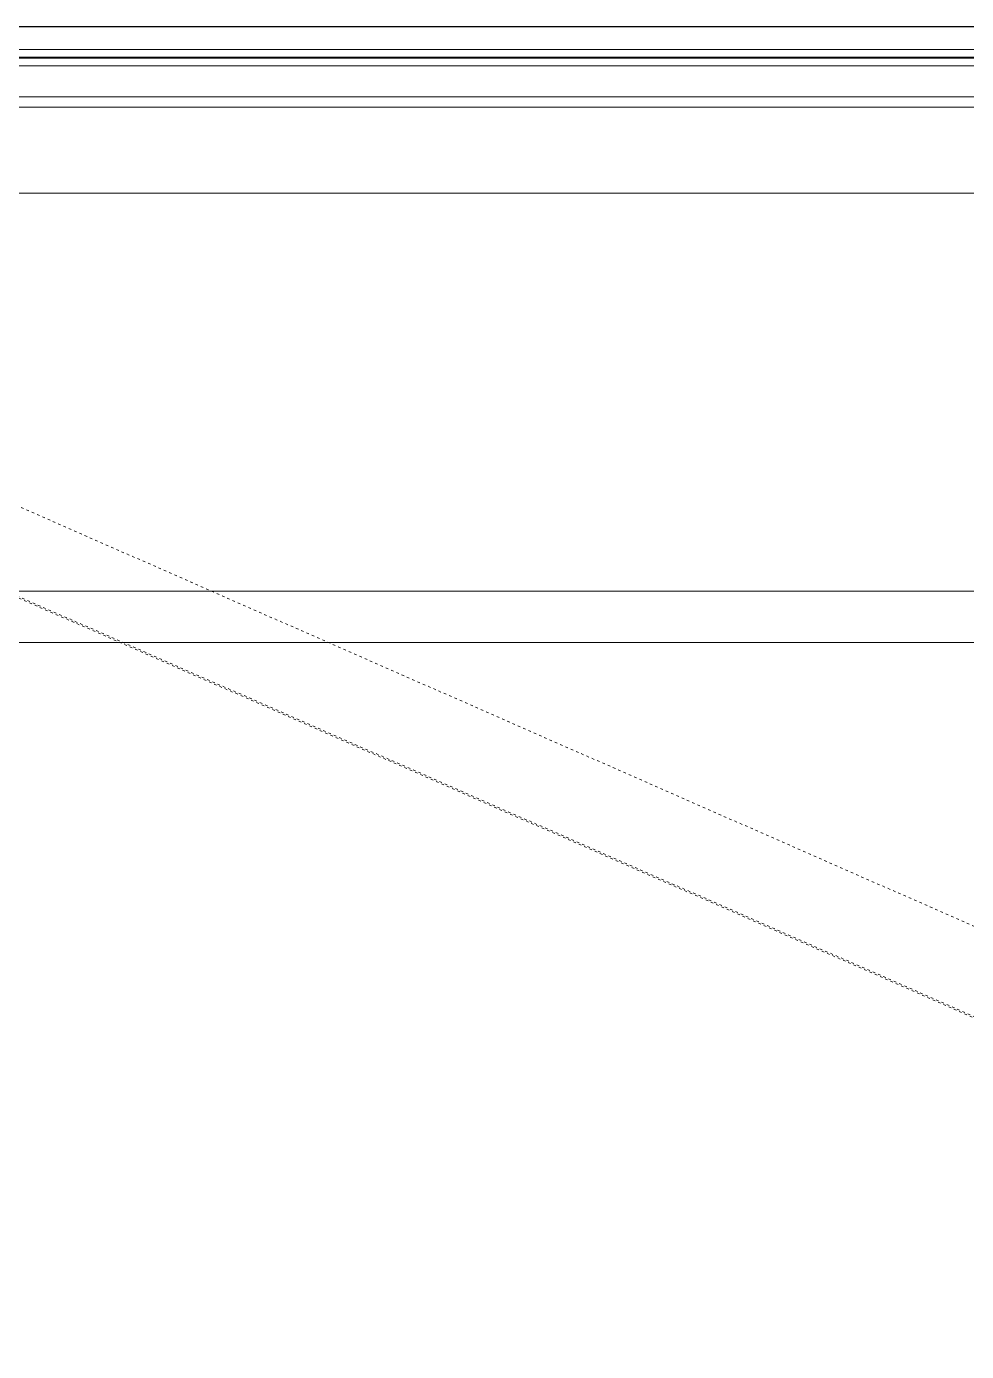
# Model space of a CAD drawing. Extents: x -1133 to 23780, y -1311 to 8245.
# Drawn here: x 14718.9 to 14755.5, y 2773.4 to 2825 of the extents above; entities that cross this region are included whole.
import ezdxf

# ---------------------------------------------------------------- set-up
doc = ezdxf.new("R2010")
doc.units = 0
doc.header["$MEASUREMENT"] = 0
doc.linetypes.add('DOT2', pattern=[0.125, 0, -0.125])
doc.layers.get('0').update_dxf_attribs({"color": 9, "lineweight": 9})
for name, color, linetype, lineweight in [('06D', 9, 'Continuous', 9), ('20', 9, 'DOT2', 9), ('35', 9, 'Continuous', 9), ('40B', 9, 'Continuous', 9), ('cam s', 8, 'Continuous', 9)]:
    doc.layers.add(name, color=color, linetype=linetype, lineweight=lineweight)

# ---------------------------------------------------------------- blocks, each defined once
blk = doc.blocks.new('fsdfsfsfsfd')
at = {"layer": '06D'}
for p, q in [((52607.25, -74585.327), (52607.25, -74485.445)), ((52613.74, -74585.314), (52613.74, -74488.072))]:
    blk.add_line(p, q, dxfattribs=at)
at = {"layer": '06D', "elevation": 0}
blk.add_lwpolyline([(52591.75, -74474.977), (52589.75, -74474.977), (52589.75, -74595.977), (52591.75, -74595.977)], dxfattribs=at)
at = {"layer": '20', "elevation": 0}
blk.add_lwpolyline([(52607.49, -74590.872), (52562.943, -74489.432)], dxfattribs=at)
at = {"layer": 'cam s', "lineweight": 20}
for p, q in [((52610.612, -74486.423), (52610.612, -74584.204)), ((52611.012, -74486.423), (52611.012, -74584.204)), ((52612.212, -74486.423), (52612.212, -74583.514)), ((52612.512, -74486.423), (52612.512, -74583.514)), ((52612.55, -74486.423), (52612.55, -74583.514)), ((52612.85, -74486.423), (52612.85, -74583.514))]:
    blk.add_line(p, q, dxfattribs=at)
blk = doc.blocks.new('p-2. kat planı')
at = {"layer": '40B'}
blk.add_lwpolyline([(14480.5, 2825), (15254.5, 2825), (15254.5, 2364.214), (14480.501, 2363.333)], close=True, dxfattribs=at)
at = {"xscale": -1, "rotation": 270}
blk.add_blockref('fsdfsfsfsfd', (89272.977, -49788.75), dxfattribs=at)

msp = doc.modelspace()

# ---------------------------------------------------------------- linework, layer by layer
at = {"layer": '35'}
msp.add_lwpolyline([(14487.5, 2447), (14487.5, 2743), (14554.5, 2743), (14554.5, 2803), (15170.5, 2803), (15170.5, 2743), (15254.5, 2743), (15254.5, 2803), (15870.5, 2803), (15870.5, 2743), (15935.5, 2743), (15935.5, 2447), (15870.5, 2447), (15870.5, 2363), (15254.5, 2363), (15254.5, 2447), (15170.5, 2447), (15170.5, 2363), (14554.5, 2363), (14554.5, 2447)], close=True, dxfattribs=at)

# ---------------------------------------------------------------- block references
msp.add_blockref('p-2. kat planı', (0, 0))
at = {"xscale": -1, "rotation": 270}
for p in [(89273.106, -49788.75), (89281.106, -49788.75)]:
    msp.add_blockref('fsdfsfsfsfd', p, dxfattribs=at)

doc.saveas('drawing.dxf')
